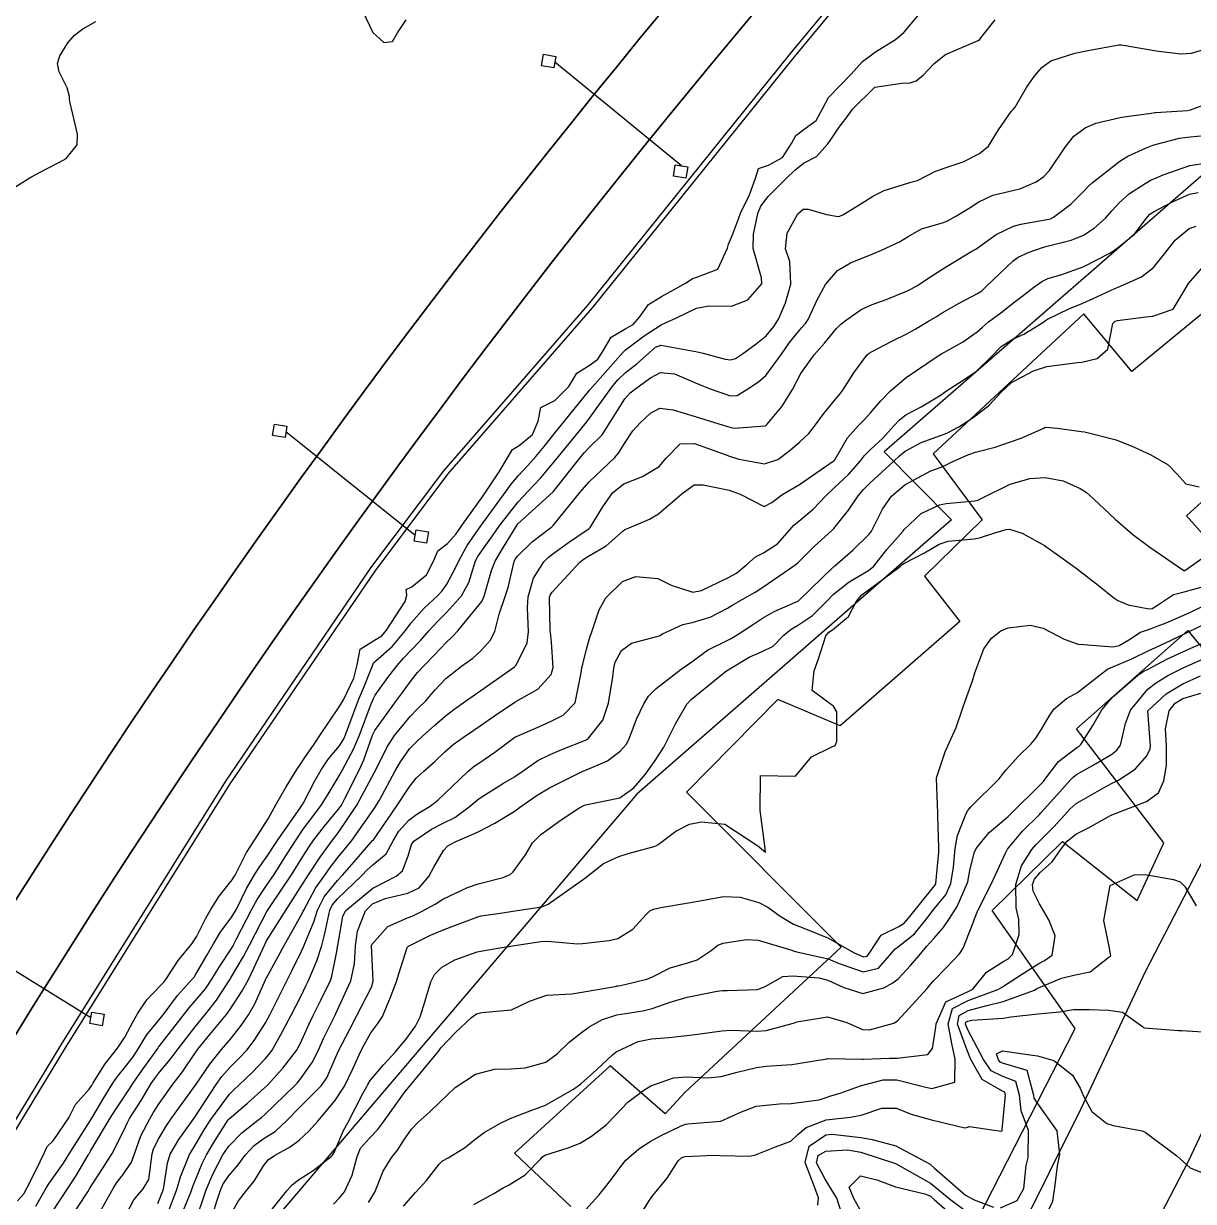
# Model space of a CAD drawing. Header units: metres. Extents: x 318500 to 325275, y 7408834 to 7428799.
# Drawn here: x 323630.1 to 323696.7, y 7419899.6 to 7419966.7 of the extents above; entities that cross this region are included whole.
import ezdxf

# ---------------------------------------------------------------- set-up
doc = ezdxf.new("R2010")
doc.units = ezdxf.units.M
doc.header["$MEASUREMENT"] = 0
for name, color, linetype in [('Canaleta de Drenagem', 151, 'Continuous'), ('Curvas de Nivel 1m', 11, 'Continuous'), ('Curvas de Nivel 5m', 15, 'Continuous'), ('Divisas', 45, 'Continuous'), ('Edificações', 30, 'Continuous'), ('Linha Férrea', 20, 'Continuous'), ('Pórticos', 45, 'Continuous'), ('Vias Primárias', 230, 'Continuous')]:
    doc.layers.add(name, color=color, linetype=linetype)

msp = doc.modelspace()

# ---------------------------------------------------------------- linework, layer by layer
at = {"layer": 'Canaleta de Drenagem'}
for points in [[(323754.168, 7420043.775), (323722.202, 7420014.23), (323701.903, 7419994.95), (323682.74, 7419975.842), (323673.726, 7419964.952), (323662.221, 7419950.662), (323653.979, 7419941.19), (323649.823, 7419935.667), (323641.557, 7419923.536), (323632.173, 7419908.51), (323625.256, 7419897.131), (323613.688, 7419875.18), (323604.4, 7419854.569), (323600.484, 7419846.309), (323595.116, 7419832.952), (323589.662, 7419818.973)], [(323754.371, 7420043.555), (323722.407, 7420014.011), (323702.113, 7419994.735), (323682.962, 7419975.64), (323673.958, 7419964.762), (323662.451, 7419950.47), (323654.213, 7419941.002), (323650.067, 7419935.492), (323641.808, 7419923.372), (323632.428, 7419908.352), (323625.517, 7419896.984), (323613.958, 7419875.048), (323604.672, 7419854.443), (323600.759, 7419846.189), (323595.395, 7419832.842), (323589.942, 7419818.866)]]:
    msp.add_lwpolyline(points, dxfattribs=at)
at = {"layer": 'Curvas de Nivel 1m', "flags": 128}
for points, elevation in [([(323649.37, 7419967.397), (323649.954, 7419966.15), (323650.582, 7419965.581), (323651.066, 7419965.65), (323651.366, 7419966.128), (323651.846, 7419966.877)], 729), ([(323629.549, 7419957.34), (323630.475, 7419957.926), (323631.357, 7419958.397), (323632.093, 7419958.779), (323632.489, 7419958.982), (323633.106, 7419959.766), (323633.129, 7419960.371), (323632.694, 7419962.222), (323632.679, 7419962.378), (323632.679, 7419962.515), (323632.546, 7419962.998), (323632.086, 7419963.918), (323631.988, 7419964.389), (323632.118, 7419964.835), (323632.578, 7419965.565), (323632.959, 7419966), (323633.438, 7419966.367), (323634.164, 7419966.789)], 729), ([(323630.748, 7419899.336), (323631.362, 7419900.383), (323631.49, 7419900.606), (323631.718, 7419900.93), (323632.323, 7419901.779), (323632.699, 7419902.366), (323633.757, 7419904.04), (323633.946, 7419904.347), (323634.625, 7419905.49), (323635.141, 7419906.33), (323635.408, 7419906.713), (323635.803, 7419907.197), (323636.299, 7419907.828), (323636.602, 7419908.312), (323637.065, 7419909.071), (323637.837, 7419910.013), (323638.066, 7419910.297), (323638.818, 7419911.323), (323639.681, 7419912.273), (323639.77, 7419912.373), (323639.874, 7419912.534), (323640.518, 7419913.636), (323640.873, 7419914.26), (323641.262, 7419914.901), (323641.915, 7419915.794), (323642.178, 7419916.246), (323642.754, 7419917.422), (323643.225, 7419918.231), (323643.512, 7419918.671), (323643.966, 7419919.315), (323644.33, 7419919.859), (323644.562, 7419920.211), (323645.838, 7419922.032), (323645.94, 7419922.191), (323645.962, 7419922.229), (323646.002, 7419922.299), (323646.652, 7419923.552), (323647.003, 7419924.18), (323647.417, 7419924.799), (323648.051, 7419925.548), (323648.295, 7419925.928), (323648.397, 7419926.165), (323648.581, 7419926.678), (323649.133, 7419928.154), (323649.419, 7419928.821), (323649.944, 7419930.142), (323649.994, 7419930.259), (323650.113, 7419930.373), (323651.055, 7419931.197), (323651.82, 7419932.115), (323652.144, 7419932.545), (323652.883, 7419933.373), (323653.65, 7419934.095), (323653.899, 7419934.357), (323654.17, 7419934.752), (323654.638, 7419935.628), (323654.843, 7419936.08), (323655.327, 7419936.95), (323656.107, 7419938.062), (323656.222, 7419938.213), (323657.538, 7419940.041), (323657.837, 7419940.445), (323658.254, 7419940.938), (323658.779, 7419941.508), (323659.239, 7419942.02), (323659.72, 7419942.574), (323660.289, 7419943.298), (323660.603, 7419943.698), (323660.852, 7419944.002), (323662.318, 7419945.802), (323662.466, 7419945.978), (323663.339, 7419946.961), (323664.218, 7419947.952), (323664.282, 7419948.02), (323664.352, 7419948.081), (323665.417, 7419948.887), (323666.374, 7419949.507), (323666.667, 7419949.635), (323667.255, 7419949.917), (323668.386, 7419950.466), (323669.084, 7419950.586), (323670.387, 7419950.58), (323671.311, 7419950.941), (323672.112, 7419951.853), (323672.09, 7419952.177), (323671.615, 7419953.858), (323671.633, 7419954.668), (323671.892, 7419955.856), (323672.054, 7419956.264), (323672.47, 7419956.82), (323673.494, 7419957.835), (323673.99, 7419958.324), (323674.494, 7419958.722), (323675.22, 7419959.095), (323675.88, 7419959.806), (323676.131, 7419960.189), (323676.525, 7419960.767), (323676.973, 7419961.353), (323677.287, 7419961.789), (323678.553, 7419963.047), (323680.089, 7419963.273), (323680.563, 7419963.289), (323680.901, 7419963.401), (323681.31, 7419963.733), (323681.923, 7419964.38), (323682.582, 7419964.893), (323684.432, 7419965.692), (323684.534, 7419965.748), (323684.592, 7419965.855), (323685.415, 7419966.871)], 731), ([(323631.689, 7419898.989), (323632.597, 7419900.367), (323633.035, 7419901.046), (323633.738, 7419902.241), (323633.78, 7419902.309), (323633.804, 7419902.349), (323633.89, 7419902.496), (323634.994, 7419904.331), (323635.288, 7419904.807), (323635.778, 7419905.547), (323636.086, 7419906.018), (323636.283, 7419906.315), (323636.905, 7419907.207), (323637.694, 7419908.301), (323637.744, 7419908.378), (323637.822, 7419908.475), (323639.214, 7419910.279), (323639.492, 7419910.629), (323639.851, 7419911.031), (323640.416, 7419911.707), (323640.781, 7419912.261), (323641.192, 7419912.945), (323641.896, 7419914.007), (323641.989, 7419914.159), (323642.036, 7419914.248), (323642.175, 7419914.518), (323643.061, 7419916.233), (323643.368, 7419916.789), (323643.941, 7419917.644), (323644.327, 7419918.214), (323644.95, 7419919.221), (323645.577, 7419920.196), (323645.986, 7419920.787), (323646.594, 7419921.584), (323647.028, 7419922.18), (323647.405, 7419922.78), (323648.025, 7419923.826), (323648.223, 7419924.167), (323648.849, 7419925.357), (323649.184, 7419926.153), (323649.859, 7419927.925), (323649.944, 7419928.142), (323649.986, 7419928.237), (323650.084, 7419928.424), (323650.802, 7419929.427), (323651.345, 7419930.121), (323651.708, 7419930.524), (323652.123, 7419930.964), (323652.685, 7419931.551), (323653.167, 7419932.1), (323653.629, 7419932.611), (323654.15, 7419933.127), (323654.997, 7419934.077), (323655.412, 7419934.83), (323655.805, 7419936.066), (323655.93, 7419936.328), (323656.2, 7419936.705), (323656.771, 7419937.493), (323657.151, 7419938.046), (323658.234, 7419939.429), (323658.782, 7419940.025), (323659.497, 7419940.772), (323660.265, 7419941.687), (323660.529, 7419942.006), (323661.309, 7419942.97), (323662.145, 7419943.982), (323662.302, 7419944.186), (323663.564, 7419945.961), (323663.906, 7419946.377), (323664.332, 7419946.769), (323664.995, 7419947.288), (323665.704, 7419947.936), (323666.047, 7419948.241), (323666.356, 7419948.345), (323668.244, 7419948.01), (323668.351, 7419947.985), (323668.763, 7419947.894), (323670.03, 7419947.557), (323670.346, 7419947.515), (323670.615, 7419947.6), (323671.003, 7419947.863), (323671.781, 7419948.433), (323672.366, 7419948.892), (323672.802, 7419949.415), (323673.056, 7419949.84), (323673.466, 7419950.762), (323673.763, 7419951.83), (323673.706, 7419953.114), (323673.457, 7419953.835), (323673.551, 7419954.726), (323674.164, 7419955.824), (323674.463, 7419956.088), (323674.751, 7419956.104), (323675.802, 7419955.8), (323676.458, 7419955.674), (323676.559, 7419955.689), (323676.76, 7419955.787), (323677.817, 7419956.433), (323678.476, 7419956.852), (323679.082, 7419957.16), (323680.488, 7419957.602), (323680.603, 7419957.624), (323680.988, 7419957.735), (323681.974, 7419958.246), (323682.497, 7419958.437), (323683.592, 7419958.795), (323684.506, 7419959.27), (323685.026, 7419959.682), (323685.588, 7419960.61), (323686.315, 7419961.663), (323686.432, 7419961.771), (323686.544, 7419961.911), (323687.196, 7419963.018), (323687.627, 7419963.649), (323688.056, 7419964.164), (323688.579, 7419964.54), (323689.935, 7419964.971), (323690.585, 7419965.116), (323692.452, 7419965.445), (323692.589, 7419965.455), (323692.725, 7419965.442), (323694.586, 7419965.118), (323695.98, 7419964.935), (323696.584, 7419964.977), (323698.352, 7419965.504)], 732), ([(323632.532, 7419898.367), (323633.708, 7419900.141), (323633.835, 7419900.348), (323634.577, 7419901.487), (323635.096, 7419902.33), (323635.753, 7419903.599), (323635.974, 7419904.101), (323636.094, 7419904.317), (323636.751, 7419905.34), (323637.326, 7419906.305), (323637.513, 7419906.584), (323637.8, 7419906.952), (323638.414, 7419907.688), (323638.864, 7419908.284), (323639.833, 7419909.548), (323640.423, 7419910.261), (323641.043, 7419911.061), (323641.825, 7419912.25), (323641.844, 7419912.277), (323641.871, 7419912.324), (323642.58, 7419913.549), (323642.937, 7419914.234), (323643.919, 7419916.114), (323643.984, 7419916.219), (323644.097, 7419916.392), (323645.315, 7419918.2), (323645.565, 7419918.586), (323645.966, 7419919.233), (323646.342, 7419919.818), (323646.599, 7419920.184), (323647.205, 7419920.961), (323647.998, 7419921.933), (323648.167, 7419922.168), (323648.342, 7419922.502), (323649.17, 7419924.153), (323649.439, 7419924.749), (323649.933, 7419926.142), (323650.063, 7419926.42), (323651.302, 7419928.122), (323651.633, 7419928.571), (323652.096, 7419929.203), (323652.501, 7419929.711), (323652.859, 7419930.103), (323653.476, 7419930.74), (323654.13, 7419931.428), (323654.47, 7419931.75), (323654.798, 7419932.08), (323656.157, 7419933.765), (323656.3, 7419934.058), (323656.715, 7419935.519), (323656.926, 7419936.049), (323657.398, 7419936.846), (323658.108, 7419938.032), (323658.221, 7419938.176), (323660.223, 7419940.01), (323661.8, 7419941.987), (323662.011, 7419942.247), (323662.278, 7419942.519), (323663.01, 7419943.248), (323663.469, 7419943.962), (323664.314, 7419945.301), (323664.618, 7419945.646), (323665.001, 7419945.943), (323665.765, 7419946.499), (323666.333, 7419946.797), (323667.13, 7419946.716), (323668.333, 7419946.208), (323668.554, 7419946.118), (323669.113, 7419945.888), (323670.324, 7419945.474), (323670.7, 7419945.491), (323671.311, 7419945.86), (323671.927, 7419946.261), (323672.338, 7419946.628), (323673.239, 7419947.837), (323673.692, 7419948.498), (323674.373, 7419949.347), (323674.6, 7419949.594), (323674.752, 7419949.814), (323675.272, 7419950.931), (323675.737, 7419951.8), (323676.418, 7419952.599), (323677.167, 7419953.038), (323678.428, 7419953.547), (323678.926, 7419953.763), (323679.951, 7419954.234), (323680.442, 7419954.544), (323681.212, 7419954.969), (323682.454, 7419955.344), (323682.725, 7419955.447), (323683.205, 7419955.709), (323683.979, 7419956.185), (323684.472, 7419956.509), (323685.267, 7419956.889), (323686.483, 7419957.181), (323686.862, 7419957.278), (323687.745, 7419957.647), (323688.187, 7419957.949), (323688.497, 7419958.306), (323689.394, 7419959.627), (323689.893, 7419960.246), (323690.527, 7419960.729), (323691.14, 7419960.992), (323692.536, 7419961.314), (323692.764, 7419961.351), (323694.296, 7419961.562), (323694.506, 7419961.595), (323694.541, 7419961.599), (323696.362, 7419961.714), (323696.543, 7419961.759), (323697.828, 7419962.233)], 733), ([(323634.473, 7419899.113), (323635.157, 7419900.328), (323635.368, 7419900.672), (323635.722, 7419901.136), (323636.205, 7419901.843), (323636.371, 7419902.314), (323636.731, 7419903.329), (323637.244, 7419904.305), (323637.441, 7419904.636), (323637.779, 7419905.183), (323638.581, 7419906.288), (323639.107, 7419906.974), (323639.816, 7419908.024), (323639.917, 7419908.17), (323639.989, 7419908.267), (323640.674, 7419909.103), (323641.614, 7419910.243), (323641.712, 7419910.372), (323641.845, 7419910.558), (323642.512, 7419911.588), (323642.869, 7419912.235), (323643.198, 7419912.913), (323643.79, 7419914.222), (323643.902, 7419914.435), (323645.019, 7419916.204), (323645.945, 7419917.655), (323646.148, 7419917.987), (323646.277, 7419918.187), (323646.949, 7419919.197), (323647.659, 7419920.173), (323647.801, 7419920.353), (323647.984, 7419920.588), (323649.04, 7419922.154), (323650.029, 7419924), (323650.095, 7419924.139), (323650.743, 7419925.436), (323651.184, 7419926.123), (323652.071, 7419927.209), (323652.516, 7419927.665), (323652.967, 7419928.101), (323653.493, 7419928.699), (323654.103, 7419929.369), (323655.002, 7419930.077), (323655.65, 7419930.534), (323656.124, 7419930.967), (323656.641, 7419931.543), (323656.908, 7419932.048), (323657.15, 7419933.045), (323657.49, 7419934.04), (323657.654, 7419934.551), (323658.007, 7419936.033), (323658.063, 7419936.161), (323658.195, 7419936.34), (323659.054, 7419937.175), (323660.145, 7419938.011), (323660.221, 7419938.082), (323661.765, 7419939.987), (323662.256, 7419940.551), (323663.738, 7419941.958), (323663.978, 7419942.251), (323664.282, 7419942.748), (323664.768, 7419943.47), (323665.196, 7419943.941), (323665.769, 7419944.472), (323666.308, 7419944.759), (323667.056, 7419944.663), (323668.306, 7419944.29), (323669.656, 7419943.88), (323670.297, 7419943.674), (323670.53, 7419943.634), (323672.299, 7419943.766), (323672.355, 7419943.794), (323672.416, 7419943.848), (323673.279, 7419944.872), (323673.862, 7419945.827), (323674.339, 7419946.733), (323675.093, 7419947.809), (323675.685, 7419948.475), (323676.373, 7419949.307), (323676.615, 7419949.549), (323676.928, 7419949.785), (323677.776, 7419950.39), (323678.393, 7419950.665), (323679.199, 7419950.957), (323680.405, 7419951.438), (323680.608, 7419951.536), (323680.94, 7419951.735), (323681.827, 7419952.315), (323682.42, 7419952.698), (323684.069, 7419953.695), (323684.302, 7419953.822), (323684.433, 7419953.911), (323685.465, 7419954.654), (323686.452, 7419955.129), (323686.864, 7419955.245), (323688.458, 7419955.521), (323688.551, 7419955.546), (323688.73, 7419955.636), (323689.72, 7419956.373), (323690.483, 7419957.142), (323690.702, 7419957.392), (323690.924, 7419957.603), (323692.503, 7419958.834), (323692.965, 7419959.116), (323693.962, 7419959.565), (323694.35, 7419959.724), (323694.513, 7419959.778), (323695.911, 7419960.147), (323696.52, 7419960.222), (323697.706, 7419960.328)], 734), ([(323637.702, 7419899.486), (323638.025, 7419900.295), (323638.252, 7419901.772), (323638.399, 7419902.29), (323638.904, 7419903.132), (323639.718, 7419904.271), (323639.771, 7419904.344), (323641.017, 7419906.252), (323641.34, 7419906.704), (323641.805, 7419907.226), (323642.317, 7419907.731), (323642.787, 7419908.23), (323643.237, 7419908.814), (323643.836, 7419909.774), (323644.077, 7419910.216), (323644.314, 7419910.68), (323645.07, 7419912.202), (323645.344, 7419912.732), (323645.895, 7419913.852), (323646, 7419914.088), (323646.042, 7419914.189), (323646.581, 7419915.523), (323646.799, 7419916.181), (323647.176, 7419916.939), (323647.947, 7419917.872), (323648.22, 7419918.166), (323649.025, 7419919.093), (323649.941, 7419920.141), (323649.981, 7419920.19), (323650.78, 7419921.346), (323651.324, 7419922.12), (323652.021, 7419923.19), (323652.425, 7419923.707), (323652.853, 7419924.102), (323653.479, 7419924.655), (323654.046, 7419925.188), (323654.528, 7419925.607), (323655.178, 7419926.073), (323655.703, 7419926.428), (323656.069, 7419926.675), (323656.887, 7419927.239), (323658.034, 7419928.031), (323658.09, 7419928.063), (323659.343, 7419928.772), (323660.106, 7419929.598), (323660.223, 7419930.008), (323660.132, 7419931.443), (323660.066, 7419932.011), (323660.06, 7419932.091), (323660.025, 7419934.011), (323660.05, 7419934.123), (323660.164, 7419934.289), (323661.742, 7419935.987), (323661.985, 7419936.191), (323662.195, 7419936.313), (323663.244, 7419936.925), (323664.217, 7419937.781), (323664.315, 7419937.852), (323664.558, 7419937.947), (323665.712, 7419938.451), (323666.232, 7419938.747), (323667.573, 7419939.91), (323668.255, 7419940.406), (323668.763, 7419940.4), (323670.252, 7419940.1), (323670.886, 7419939.864), (323672.24, 7419939.163), (323672.685, 7419939.401), (323673.258, 7419939.835), (323674.256, 7419940.425), (323676.242, 7419941.79), (323676.271, 7419941.824), (323676.998, 7419943.074), (323677.623, 7419943.777), (323677.966, 7419944.112), (323678.311, 7419944.5), (323678.896, 7419945.187), (323679.437, 7419945.753), (323680.338, 7419946.516), (323682.097, 7419947.714), (323682.253, 7419947.81), (323682.352, 7419947.867), (323683.539, 7419948.522), (323684.371, 7419949.119), (323684.675, 7419949.386), (323685.032, 7419949.68), (323685.799, 7419950.258), (323686.396, 7419950.728), (323686.929, 7419951.128), (323687.601, 7419951.648), (323688.07, 7419951.986), (323688.415, 7419952.143), (323689.138, 7419952.35), (323690.422, 7419952.804), (323691.931, 7419953.587), (323692.231, 7419953.785), (323692.435, 7419953.929), (323693.336, 7419954.681), (323694.007, 7419955.565), (323694.221, 7419955.805), (323694.466, 7419955.967), (323695.514, 7419956.505), (323696.481, 7419956.954), (323696.964, 7419957.042)], 736), ([(323638.24, 7419898.836), (323638.782, 7419900.284), (323639.003, 7419900.998), (323639.508, 7419902.273), (323639.596, 7419902.418), (323639.746, 7419902.66), (323640.352, 7419903.67), (323640.73, 7419904.256), (323641.785, 7419905.701), (323642.045, 7419905.98), (323642.331, 7419906.235), (323643.082, 7419906.946), (323643.812, 7419907.709), (323644.052, 7419907.981), (323644.216, 7419908.214), (323644.687, 7419909.061), (323645.295, 7419910.198), (323645.861, 7419911.308), (323646.151, 7419911.903), (323646.294, 7419912.186), (323646.766, 7419913.302), (323647.047, 7419914.179), (323647.226, 7419914.861), (323647.506, 7419916.174), (323647.636, 7419916.47), (323647.937, 7419916.821), (323649.318, 7419918.149), (323649.624, 7419918.475), (323649.959, 7419918.771), (323650.703, 7419919.395), (323651.113, 7419920.123), (323651.428, 7419920.679), (323651.998, 7419921.307), (323652.457, 7419921.651), (323653.215, 7419922.098), (323653.662, 7419922.445), (323654.017, 7419922.792), (323655.37, 7419924.07), (323655.724, 7419924.375), (323656.038, 7419924.596), (323656.907, 7419925.187), (323658.035, 7419926.03), (323659.442, 7419926.644), (323660.074, 7419926.92), (323660.79, 7419927.289), (323661.483, 7419927.989), (323661.814, 7419929.692), (323661.858, 7419929.984), (323661.909, 7419930.187), (323662.126, 7419931.051), (323662.34, 7419931.774), (323662.4, 7419931.976), (323662.854, 7419933.275), (323663.224, 7419933.964), (323664.18, 7419934.903), (323664.938, 7419935.187), (323666.181, 7419935.071), (323666.95, 7419934.69), (323668.174, 7419934.285), (323668.67, 7419934.388), (323670.182, 7419935.099), (323670.674, 7419935.376), (323671.26, 7419935.859), (323671.746, 7419936.305), (323672.2, 7419936.536), (323673.001, 7419937.045), (323673.712, 7419937.828), (323673.945, 7419938.103), (323674.228, 7419938.335), (323675.03, 7419939.016), (323675.779, 7419939.797), (323676.255, 7419940.244), (323677.058, 7419940.986), (323677.737, 7419941.775), (323677.971, 7419942.076), (323678.279, 7419942.384), (323678.998, 7419943.05), (323679.642, 7419943.75), (323679.946, 7419944.105), (323680.31, 7419944.391), (323681.194, 7419944.85), (323682.327, 7419945.529), (323682.432, 7419945.605), (323682.574, 7419945.708), (323683.642, 7419946.392), (323684.342, 7419946.872), (323685.18, 7419947.678), (323685.754, 7419948.274), (323686.365, 7419948.676), (323687.038, 7419948.985), (323688.115, 7419949.643), (323688.27, 7419949.753), (323688.383, 7419949.824), (323689.601, 7419950.413), (323690.397, 7419950.744), (323690.992, 7419951.01), (323692.229, 7419951.583), (323692.411, 7419951.659), (323693.736, 7419952.248), (323694.422, 7419952.765), (323695.043, 7419953.551), (323695.655, 7419954.329), (323696.452, 7419954.985), (323696.848, 7419955.13)], 737), ([(323638.832, 7419898.283), (323639.593, 7419900.156), (323639.633, 7419900.271), (323639.651, 7419900.331), (323639.713, 7419900.501), (323640.232, 7419901.763), (323640.478, 7419902.259), (323640.95, 7419903.054), (323641.711, 7419904.241), (323641.771, 7419904.309), (323642.816, 7419905.193), (323643.788, 7419906.057), (323643.955, 7419906.218), (323644.826, 7419907.183), (323645.595, 7419908.193), (323645.826, 7419908.608), (323646.322, 7419909.706), (323646.548, 7419910.183), (323646.981, 7419911.057), (323647.536, 7419912.173), (323647.62, 7419912.426), (323647.895, 7419913.83), (323647.947, 7419914.121), (323647.953, 7419914.169), (323648.243, 7419915.848), (323648.418, 7419916.163), (323649.943, 7419917.444), (323651.274, 7419918.12), (323651.649, 7419918.42), (323651.967, 7419919.27), (323652.156, 7419919.929), (323652.293, 7419920.107), (323653.287, 7419920.801), (323653.996, 7419921.154), (323654.622, 7419921.459), (323655.44, 7419922.069), (323656.015, 7419922.534), (323657.392, 7419923.408), (323658.028, 7419923.783), (323658.177, 7419923.88), (323658.381, 7419924.026), (323659.355, 7419924.702), (323660.046, 7419925.048), (323660.726, 7419925.324), (323662.058, 7419925.857), (323662.139, 7419925.899), (323662.239, 7419925.977), (323663.046, 7419926.995), (323663.386, 7419927.961), (323663.624, 7419929.476), (323663.679, 7419929.956), (323663.765, 7419930.306), (323664.125, 7419930.967), (323664.684, 7419931.392), (323666.138, 7419931.766), (323666.256, 7419931.811), (323666.458, 7419931.925), (323667.611, 7419932.445), (323668.15, 7419932.566), (323669.17, 7419932.87), (323670.163, 7419933.384), (323670.465, 7419933.567), (323670.984, 7419933.862), (323671.74, 7419934.288), (323672.177, 7419934.57), (323673.984, 7419935.823), (323674.099, 7419935.914), (323674.193, 7419936.003), (323675.109, 7419936.904), (323676.099, 7419937.792), (323676.162, 7419937.85), (323676.222, 7419937.914), (323677.057, 7419938.962), (323677.606, 7419939.776), (323677.898, 7419940.129), (323678.257, 7419940.485), (323679.639, 7419941.749), (323679.964, 7419942.055), (323680.279, 7419942.325), (323681.194, 7419942.819), (323682.292, 7419943.209), (323682.653, 7419943.348), (323683.339, 7419943.7), (323683.92, 7419944.08), (323684.31, 7419944.349), (323685.067, 7419944.931), (323685.751, 7419945.669), (323686.336, 7419946.217), (323687.589, 7419946.894), (323688.345, 7419947.13), (323690.092, 7419947.357), (323690.348, 7419947.386), (323691.218, 7419947.597), (323691.818, 7419948.128), (323692.117, 7419949.584), (323692.243, 7419949.721), (323692.383, 7419949.761), (323693.985, 7419949.965), (323694.387, 7419950.005), (323695.543, 7419950.393), (323696.23, 7419951.533), (323696.413, 7419951.87), (323697.868, 7419953.508)], 738), ([(323639.831, 7419898.408), (323640.464, 7419900.259), (323640.831, 7419901.146), (323641.413, 7419902.245), (323641.536, 7419902.45), (323641.748, 7419902.748), (323642.486, 7419903.505), (323643.404, 7419904.224), (323643.61, 7419904.383), (323643.773, 7419904.53), (323645.505, 7419906.194), (323645.643, 7419906.341), (323645.795, 7419906.528), (323646.486, 7419907.507), (323646.828, 7419908.18), (323647.136, 7419908.871), (323647.789, 7419910.171), (323647.809, 7419910.212), (323647.851, 7419910.296), (323648.697, 7419912.158), (323648.912, 7419913.127), (323648.964, 7419914.154), (323649.079, 7419914.986), (323649.535, 7419916.146), (323649.934, 7419916.548), (323650.646, 7419916.838), (323651.94, 7419917.142), (323652.587, 7419917.46), (323653.145, 7419918.098), (323653.423, 7419918.631), (323653.972, 7419919.57), (323654.217, 7419919.846), (323654.643, 7419920.08), (323655.575, 7419920.477), (323655.989, 7419920.67), (323656.899, 7419921.144), (323658.007, 7419921.8), (323658.141, 7419921.896), (323658.313, 7419922.027), (323659.311, 7419922.724), (323660.021, 7419923.155), (323661.686, 7419923.985), (323661.921, 7419924.092), (323662.032, 7419924.131), (323663.311, 7419924.691), (323664.049, 7419925.243), (323664.384, 7419925.618), (323664.558, 7419925.945), (323664.964, 7419927.054), (323665.387, 7419927.937), (323665.662, 7419928.366), (323666.099, 7419928.799), (323667.514, 7419929.909), (323667.872, 7419930.145), (323668.116, 7419930.322), (323669.021, 7419930.992), (323670.135, 7419931.535), (323670.357, 7419931.647), (323670.706, 7419931.864), (323671.577, 7419932.427), (323672.154, 7419932.799), (323672.822, 7419933.179), (323674.169, 7419933.778), (323674.194, 7419933.795), (323674.224, 7419933.819), (323676.189, 7419935.729), (323676.224, 7419935.755), (323676.274, 7419935.789), (323677.302, 7419936.681), (323678.217, 7419937.58), (323678.305, 7419937.682), (323678.359, 7419937.768), (323678.988, 7419939.01), (323679.497, 7419939.751), (323680.257, 7419940.394), (323681.738, 7419941.191), (323682.267, 7419941.387), (323682.503, 7419941.472), (323682.955, 7419941.703), (323683.854, 7419942.117), (323684.279, 7419942.262), (323685.405, 7419942.552), (323686.288, 7419942.841), (323686.879, 7419943.063), (323688.169, 7419943.632), (323688.253, 7419943.679), (323688.301, 7419943.692), (323688.949, 7419943.624), (323690.297, 7419943.441), (323690.496, 7419943.408), (323692.291, 7419942.954), (323693.286, 7419942.569), (323694.278, 7419942.101), (323695.252, 7419941.545), (323695.749, 7419941.019), (323696.259, 7419940.454), (323697.018, 7419940.279)], 739), ([(323641.693, 7419898.578), (323642.299, 7419899.639), (323642.761, 7419900.229), (323643.185, 7419900.758), (323643.731, 7419901.623), (323643.984, 7419901.969), (323644.345, 7419902.211), (323645.233, 7419902.713), (323645.753, 7419903.086), (323646.332, 7419903.611), (323646.827, 7419904.174), (323647.782, 7419905.327), (323648.34, 7419906.162), (323648.814, 7419907.146), (323649.274, 7419908.148), (323649.453, 7419908.518), (323649.836, 7419909.19), (323650.242, 7419909.736), (323650.493, 7419910.13), (323650.965, 7419911.227), (323651.305, 7419912.118), (323651.44, 7419912.553), (323651.899, 7419914.056), (323651.917, 7419914.092), (323651.941, 7419914.11), (323653.246, 7419914.76), (323653.914, 7419915.052), (323654.669, 7419915.328), (323655.926, 7419915.798), (323656.128, 7419915.856), (323657.343, 7419916.039), (323657.931, 7419916.127), (323659.571, 7419916.376), (323659.935, 7419916.524), (323661.818, 7419917.851), (323661.95, 7419917.942), (323662.007, 7419917.979), (323663.09, 7419918.837), (323663.969, 7419919.246), (323664.507, 7419919.41), (323665.978, 7419919.81), (323666.065, 7419919.842), (323666.213, 7419919.927), (323667.222, 7419920.681), (323667.998, 7419921.072), (323668.67, 7419921.22), (323669.998, 7419921.086), (323671.882, 7419919.851), (323671.979, 7419919.765), (323672.331, 7419919.489), (323672.293, 7419919.845), (323672.01, 7419921.85), (323672.03, 7419923.85), (323674.03, 7419923.82), (323674.944, 7419924.909), (323676.055, 7419925.456), (323676.29, 7419925.554), (323676.385, 7419925.787), (323676.391, 7419927.482), (323676.191, 7419927.789), (323676.091, 7419927.867), (323674.982, 7419928.689), (323675.1, 7419929.805), (323675.368, 7419930.555), (323675.767, 7419931.796), (323675.933, 7419932.003), (323676.145, 7419932.15), (323677.041, 7419932.897), (323677.509, 7419933.777), (323677.811, 7419934.136), (323678.176, 7419934.394), (323679.998, 7419935.743), (323680.096, 7419935.837), (323680.193, 7419935.915), (323681.389, 7419936.535), (323682.21, 7419937.015), (323682.73, 7419937.187), (323684.215, 7419937.327), (323684.514, 7419937.387), (323685.395, 7419937.672), (323686.03, 7419937.856), (323686.223, 7419937.869), (323686.95, 7419937.649), (323688.21, 7419936.944), (323690.071, 7419935.611), (323690.189, 7419935.52), (323691.266, 7419934.679), (323692.174, 7419933.974), (323692.402, 7419933.806), (323692.976, 7419933.568), (323694.167, 7419933.338), (323694.349, 7419933.366), (323694.663, 7419933.545), (323695.558, 7419934.155), (323696.178, 7419934.301), (323697.283, 7419934.616)], 741), ([(323643.693, 7419898.502), (323645.046, 7419900.2), (323645.363, 7419900.547), (323645.72, 7419900.826), (323646.549, 7419901.356), (323647.58, 7419902.162), (323647.662, 7419902.241), (323647.743, 7419902.386), (323648.282, 7419903.635), (323648.558, 7419904.152), (323649.385, 7419905.743), (323649.609, 7419906.143), (323649.671, 7419906.262), (323649.795, 7419906.477), (323650.563, 7419907.374), (323651.234, 7419908.119), (323651.506, 7419908.434), (323651.831, 7419908.824), (323652.375, 7419909.572), (323652.641, 7419910.102), (323652.93, 7419911.028), (323653.249, 7419912.096), (323653.456, 7419912.514), (323653.883, 7419912.935), (323654.618, 7419913.35), (323655.896, 7419913.809), (323656.1, 7419913.854), (323657.188, 7419914.041), (323657.799, 7419914.135), (323657.902, 7419914.147), (323659.518, 7419914.402), (323659.906, 7419914.411), (323661.617, 7419914.271), (323661.904, 7419914.275), (323663.419, 7419914.446), (323663.909, 7419914.566), (323664.765, 7419915.094), (323665.514, 7419915.934), (323665.725, 7419916.139), (323665.933, 7419916.238), (323666.352, 7419916.341), (323667.937, 7419916.592), (323668.794, 7419916.742), (323669.941, 7419916.964), (323670.883, 7419916.918), (323671.938, 7419916.618), (323672.455, 7419916.362), (323673.153, 7419915.832), (323673.923, 7419915.376), (323674.601, 7419915.128), (323675.912, 7419914.597), (323677.333, 7419913.776), (323677.896, 7419913.519), (323678.11, 7419913.554), (323678.265, 7419913.765), (323678.915, 7419914.755), (323679.923, 7419915.25), (323680.224, 7419915.437), (323680.475, 7419915.732), (323681.949, 7419917.568), (323682.009, 7419917.65), (323682.033, 7419917.709), (323682.193, 7419919.491), (323682.202, 7419919.708), (323682.143, 7419921.573), (323682.14, 7419921.709), (323682.065, 7419923.674), (323682.067, 7419923.71), (323682.562, 7419925.196), (323682.792, 7419925.703), (323683.183, 7419926.589), (323683.572, 7419927.695), (323683.704, 7419928.083), (323684.106, 7419929.242), (323684.253, 7419929.688), (323684.754, 7419931.058), (323685.188, 7419931.674), (323685.726, 7419932.087), (323686.149, 7419932.257), (323687.393, 7419932.4), (323688.149, 7419932.238), (323689.336, 7419931.618), (323690.136, 7419931.329), (323690.43, 7419931.311), (323692.134, 7419931.184), (323692.461, 7419931.249), (323693.019, 7419931.567), (323693.694, 7419932.009), (323694.149, 7419932.17), (323695.149, 7419932.546), (323696.162, 7419932.98), (323696.541, 7419933.148), (323697.273, 7419933.513)], 742), ([(323647.703, 7419899.447), (323648.055, 7419899.808), (323648.333, 7419900.154), (323648.773, 7419901.101), (323649.051, 7419902.147), (323649.258, 7419902.634), (323649.756, 7419903.2), (323650.225, 7419903.672), (323650.559, 7419904.128), (323651.788, 7419905.866), (323651.903, 7419905.995), (323652.007, 7419906.108), (323652.818, 7419907.086), (323653.654, 7419908.092), (323653.721, 7419908.192), (323653.824, 7419908.337), (323654.675, 7419909.24), (323655.57, 7419910.064), (323655.852, 7419910.285), (323656.156, 7419910.358), (323657.855, 7419910.508), (323658.872, 7419911.008), (323659.863, 7419911.341), (323661.293, 7419911.417), (323661.865, 7419911.504), (323663.757, 7419911.84), (323663.869, 7419911.865), (323663.939, 7419911.88), (323664.309, 7419911.946), (323665.564, 7419912.244), (323665.877, 7419912.379), (323666.893, 7419912.907), (323667.889, 7419913.192), (323668.423, 7419913.361), (323669.226, 7419913.88), (323669.599, 7419914.18), (323669.907, 7419914.31), (323671.245, 7419914.521), (323671.909, 7419914.467), (323673.822, 7419913.9), (323673.901, 7419913.875), (323674.108, 7419913.817), (323675.894, 7419913.404), (323676.522, 7419913.152), (323677.884, 7419912.678), (323678.759, 7419912.884), (323679.51, 7419913.746), (323679.684, 7419913.963), (323679.906, 7419914.115), (323680.812, 7419914.831), (323681.507, 7419915.716), (323681.935, 7419916.255), (323682.6, 7419917.047), (323682.877, 7419917.701), (323683.034, 7419918.629), (323683.135, 7419919.698), (323683.259, 7419920.43), (323683.756, 7419921.693), (323683.843, 7419921.86), (323684.014, 7419922.061), (323685.625, 7419923.666), (323685.811, 7419923.886), (323686.038, 7419924.18), (323686.742, 7419924.958), (323687.442, 7419925.639), (323687.728, 7419925.972), (323688.074, 7419926.547), (323688.481, 7419927.229), (323688.756, 7419927.623), (323689.473, 7419928.24), (323690.1, 7419928.576), (323691.401, 7419929.591), (323691.797, 7419929.903), (323692.117, 7419930.035), (323693.192, 7419930.496), (323694.131, 7419930.942), (323694.548, 7419931.131), (323695.4, 7419931.537), (323695.898, 7419931.778), (323696.146, 7419931.897), (323697.243, 7419932.424)], 743), ([(323649.704, 7419899.538), (323650.061, 7419900.135), (323650.532, 7419901.324), (323651.033, 7419902.121), (323651.35, 7419902.512), (323651.756, 7419903.144), (323652.149, 7419903.721), (323652.533, 7419904.102), (323653.188, 7419904.684), (323653.782, 7419905.267), (323654.636, 7419906.077), (323655.802, 7419906.843), (323656.886, 7419907.124), (323657.807, 7419907.148), (323658.627, 7419907.202), (323659.813, 7419907.535), (323660.448, 7419908.001), (323661.146, 7419908.674), (323661.839, 7419909.223), (323662.279, 7419909.538), (323663.03, 7419909.962), (323663.853, 7419910.221), (323665.333, 7419910.457), (323665.856, 7419910.576), (323666.89, 7419910.944), (323667.863, 7419911.232), (323669.57, 7419911.578), (323669.867, 7419911.605), (323670.129, 7419911.606), (323671.868, 7419911.67), (323672.295, 7419911.844), (323673.31, 7419912.397), (323673.879, 7419912.44), (323675.353, 7419912.323), (323675.876, 7419912.203), (323676.792, 7419911.781), (323677.867, 7419911.435), (323679.06, 7419911.752), (323679.575, 7419912.044), (323679.878, 7419912.276), (323680.589, 7419913.03), (323681.162, 7419913.721), (323681.502, 7419914.12), (323681.913, 7419914.566), (323682.446, 7419915.181), (323682.808, 7419915.701), (323683.234, 7419916.4), (323683.818, 7419917.691), (323683.844, 7419917.798), (323683.961, 7419918.443), (323684.214, 7419919.449), (323684.324, 7419919.685), (323685.064, 7419920.604), (323686.006, 7419921.397), (323686.142, 7419921.524), (323686.272, 7419921.656), (323688.027, 7419923.378), (323688.152, 7419923.505), (323688.243, 7419923.628), (323689.016, 7419924.649), (323690.057, 7419925.439), (323690.165, 7419925.501), (323690.29, 7419925.607), (323690.972, 7419926.701), (323691.476, 7419927.589), (323692.097, 7419928.314), (323693.533, 7419929.559), (323693.884, 7419929.783), (323694.115, 7419929.905), (323695.193, 7419930.47), (323696.131, 7419930.909), (323696.56, 7419931.097), (323697.526, 7419931.509)], 744), ([(323655.704, 7419899.414), (323656.85, 7419900.043), (323657.385, 7419900.365), (323657.718, 7419900.541), (323658.637, 7419901.11), (323659.497, 7419902.012), (323659.61, 7419902.143), (323659.743, 7419902.224), (323661.087, 7419902.652), (323661.754, 7419902.91), (323662.418, 7419903.313), (323663.245, 7419903.958), (323663.776, 7419904.506), (323664.474, 7419905.252), (323665.395, 7419905.934), (323665.637, 7419906.087), (323665.794, 7419906.181), (323667.079, 7419906.633), (323667.802, 7419906.69), (323669.039, 7419906.643), (323669.803, 7419906.713), (323670.702, 7419906.966), (323671.811, 7419907.225), (323672.363, 7419907.291), (323673.814, 7419907.404), (323674.18, 7419907.45), (323675.819, 7419907.725), (323675.878, 7419907.73), (323677.819, 7419907.701), (323677.885, 7419907.703), (323679.403, 7419907.746), (323679.803, 7419907.758), (323679.82, 7419907.761), (323681.565, 7419907.973), (323681.829, 7419908.298), (323682.028, 7419909.527), (323682.047, 7419909.708), (323682.603, 7419910.962), (323683.869, 7419911.559), (323684.139, 7419911.686), (323684.905, 7419912.654), (323685.894, 7419913.275), (323686.145, 7419913.407), (323686.391, 7419913.653), (323686.77, 7419914.794), (323686.746, 7419915.648), (323686.61, 7419916.324), (323686.589, 7419917.65), (323686.91, 7419918.702), (323687.501, 7419919.637), (323687.722, 7419919.896), (323687.988, 7419920.165), (323688.723, 7419920.899), (323689.371, 7419921.616), (323689.673, 7419921.954), (323690.016, 7419922.251), (323691.608, 7419923.169), (323692.028, 7419923.386), (323692.401, 7419923.574), (323693.382, 7419924.218), (323694.051, 7419924.968), (323694.241, 7419925.365), (323694.255, 7419925.548), (323694.1, 7419927.539), (323695.14, 7419928.499), (323696.105, 7419929.072), (323697.112, 7419929.515)], 746), ([(323661.697, 7419898.728), (323662.818, 7419899.963), (323663.218, 7419900.457), (323663.727, 7419901.102), (323664.085, 7419901.596), (323664.366, 7419901.944), (323665.102, 7419902.584), (323665.756, 7419903.02), (323666.343, 7419903.34), (323667.524, 7419903.904), (323667.771, 7419904.005), (323667.896, 7419904.023), (323669.773, 7419904.176), (323670.945, 7419904.692), (323671.782, 7419905.016), (323673.112, 7419905.159), (323673.783, 7419905.167), (323675.371, 7419905.382), (323675.787, 7419905.521), (323675.991, 7419905.585), (323676.635, 7419905.782), (323677.477, 7419906.091), (323677.796, 7419906.19), (323679.029, 7419906.524), (323679.802, 7419906.515), (323681.389, 7419906.123), (323681.795, 7419906.035), (323683.11, 7419906.387), (323683.136, 7419907.697), (323682.935, 7419908.597), (323682.736, 7419909.701), (323682.982, 7419910.575), (323683.864, 7419911.048), (323685.565, 7419911.665), (323685.759, 7419911.774), (323685.873, 7419911.862), (323686.965, 7419912.563), (323687.893, 7419913.149), (323688.208, 7419913.315), (323688.648, 7419913.623), (323688.82, 7419914.717), (323688.472, 7419915.625), (323687.939, 7419916.552), (323687.574, 7419917.264), (323687.54, 7419917.636), (323687.642, 7419917.947), (323687.96, 7419918.326), (323688.652, 7419918.941), (323689.127, 7419919.619), (323689.499, 7419920.103), (323689.993, 7419920.504), (323690.727, 7419920.871), (323691.978, 7419921.58), (323692.01, 7419921.599), (323692.047, 7419921.616), (323694.018, 7419922.363), (323694.707, 7419922.859), (323695.011, 7419923.54), (323695.171, 7419924.411), (323695.162, 7419925.539), (323695.114, 7419926.5), (323695.315, 7419927.538), (323695.659, 7419927.97), (323696.097, 7419928.227), (323697.13, 7419928.544)], 747), ([(323665.051, 7419898.582), (323665.707, 7419899.671), (323665.9, 7419899.927), (323666.722, 7419900.919), (323667.349, 7419901.906), (323667.552, 7419902.094), (323667.744, 7419902.152), (323669.394, 7419902.226), (323669.745, 7419902.214), (323671.423, 7419902.175), (323671.746, 7419902.254), (323672.886, 7419902.7), (323673.758, 7419903.037), (323674.16, 7419903.418), (323674.629, 7419903.807), (323675.775, 7419904.25), (323677.156, 7419904.396), (323677.777, 7419904.506), (323678.944, 7419904.915), (323679.782, 7419904.901), (323680.613, 7419904.562), (323681.775, 7419904.236), (323683.67, 7419903.792), (323683.771, 7419903.801), (323683.947, 7419903.863), (323685.224, 7419903.668), (323685.769, 7419903.603), (323685.799, 7419903.63), (323685.801, 7419903.66), (323685.801, 7419903.69), (323685.991, 7419905.657), (323685.949, 7419905.814), (323685.793, 7419905.892), (323684.66, 7419906.534), (323684.016, 7419907.687), (323683.827, 7419908.146), (323683.256, 7419909.696), (323683.359, 7419910.191), (323683.858, 7419910.46), (323684.937, 7419910.75), (323685.863, 7419910.985), (323687.639, 7419911.633), (323687.788, 7419911.715), (323687.872, 7419911.758), (323689.18, 7419912.317), (323689.883, 7419912.489), (323690.813, 7419912.669), (323691.899, 7419913.518), (323691.933, 7419913.546), (323691.998, 7419913.579), (323691.908, 7419914.117), (323691.595, 7419915.585), (323691.95, 7419917.58), (323693.323, 7419918.197), (323693.96, 7419918.218), (323695.566, 7419917.923), (323695.954, 7419917.789), (323696.214, 7419917.526), (323696.852, 7419916.43)], 748), ([(323685.706, 7419899.238), (323686.65, 7419899.646), (323687.031, 7419900.33), (323687.167, 7419901.639), (323687.281, 7419902.103), (323687.3, 7419903.637), (323686.895, 7419904.757), (323686.791, 7419905.645), (323686.586, 7419906.432), (323685.806, 7419906.735), (323685.173, 7419907.032), (323684.746, 7419907.676), (323683.845, 7419909.363), (323683.714, 7419909.691), (323683.736, 7419909.806), (323683.852, 7419909.868), (323684.081, 7419909.915), (323685.854, 7419910.04), (323686.303, 7419910.102), (323687.857, 7419910.281), (323689.085, 7419910.391), (323689.859, 7419910.526), (323690.785, 7419910.522), (323691.859, 7419910.494), (323692.667, 7419910.376), (323693.791, 7419909.551), (323693.849, 7419909.501), (323693.918, 7419909.48), (323695.847, 7419909.338), (323696.042, 7419909.332), (323697.846, 7419909.22)], 749), ([(323675.3, 7419899.39), (323675.346, 7419899.795), (323675.141, 7419900.376), (323674.588, 7419901.807), (323674.811, 7419902.747), (323675.764, 7419903.383), (323676.119, 7419903.432), (323677.762, 7419903.234), (323678.389, 7419903.133), (323679.755, 7419902.771), (323681.705, 7419901.711), (323681.74, 7419901.683), (323681.957, 7419901.487), (323683.714, 7419899.963), (323684.215, 7419899.682), (323685.309, 7419899.269)], 749), ([(323677.704, 7419899.164), (323677.345, 7419899.774), (323677.079, 7419900.417), (323677.729, 7419901.058), (323678.656, 7419900.827), (323679.72, 7419900.42), (323681.402, 7419900.028), (323681.713, 7419899.891), (323681.938, 7419899.708), (323683.695, 7419898.177)], 751)]:
    msp.add_lwpolyline(points, dxfattribs=dict(at, elevation=elevation))
at = {"layer": 'Curvas de Nivel 5m', "flags": 128}
for points, elevation in [([(323629.699, 7419899.638), (323630.074, 7419900.027), (323630.264, 7419900.394), (323630.75, 7419901.365), (323631.249, 7419902.385), (323631.404, 7419902.722), (323631.747, 7419903.055), (323632.635, 7419904.367), (323633.02, 7419905.113), (323633.785, 7419905.996), (323633.94, 7419906.195), (323634.027, 7419906.346), (323634.701, 7419907.442), (323635.412, 7419908.326), (323635.826, 7419908.957), (323636.299, 7419909.852), (323636.564, 7419910.313), (323637.084, 7419911.076), (323637.864, 7419911.888), (323638.062, 7419912.102), (323638.194, 7419912.295), (323638.856, 7419913.315), (323639.644, 7419914.274), (323639.904, 7419914.672), (323640.445, 7419915.734), (323640.746, 7419916.262), (323641.203, 7419916.986), (323641.945, 7419917.903), (323642.079, 7419918.117), (323642.142, 7419918.247), (323642.749, 7419919.457), (323643.245, 7419920.231), (323643.992, 7419921.386), (323644.452, 7419922.213), (323645.018, 7419923.202), (323645.631, 7419924.196), (323645.789, 7419924.438), (323646.039, 7419924.811), (323646.601, 7419925.636), (323646.975, 7419926.181), (323647.411, 7419926.832), (323648.076, 7419927.819), (323648.274, 7419928.167), (323648.872, 7419929.384), (323649.057, 7419930.156), (323649.23, 7419931.047), (323650.132, 7419931.604), (323650.461, 7419931.81), (323650.723, 7419932.131), (323651.792, 7419933.751), (323651.889, 7419934.114), (323651.841, 7419934.439), (323652.167, 7419934.59), (323653.007, 7419935.272), (323653.431, 7419936.098), (323653.655, 7419936.638), (323654.205, 7419937.059), (323654.694, 7419937.601), (323655.018, 7419938.078), (323656.237, 7419939.765), (323656.434, 7419940.057), (323657.155, 7419941.148), (323657.686, 7419942.039), (323657.906, 7419942.405), (323658.279, 7419942.633), (323659.053, 7419943.258), (323659.366, 7419944.019), (323659.523, 7419944.803), (323660.312, 7419945.194), (323661.121, 7419945.998), (323661.568, 7419946.754), (323662.339, 7419947.234), (323662.768, 7419947.55), (323663.037, 7419947.97), (323663.522, 7419948.803), (323664.37, 7419949.296), (323664.788, 7419949.531), (323665.149, 7419949.942), (323665.658, 7419950.667), (323666.392, 7419951.118), (323667.794, 7419951.909), (323668.159, 7419952.149), (323668.405, 7419952.217), (323669.607, 7419952.688), (323670.149, 7419953.874), (323670.205, 7419954.101), (323670.442, 7419954.642), (323670.782, 7419955.54), (323670.9, 7419955.866), (323671.411, 7419956.92), (323671.754, 7419957.857), (323671.927, 7419958.417), (323672.491, 7419958.595), (323673.299, 7419959.037), (323673.804, 7419959.831), (323674.045, 7419960.299), (323674.522, 7419960.642), (323675.202, 7419961.141), (323675.568, 7419961.81), (323675.903, 7419962.45), (323676.553, 7419963.116), (323677.195, 7419963.79), (323677.847, 7419964.505), (323678.579, 7419965.049), (323679.737, 7419965.753), (323680.193, 7419966.15), (323680.603, 7419966.628), (323681.11, 7419967.238)], 730), ([(323635.691, 7419898.463), (323636.328, 7419899.69), (323636.876, 7419900.308), (323637.185, 7419900.838), (323637.371, 7419902.304), (323637.45, 7419902.596), (323637.753, 7419903.178), (323638.169, 7419903.889), (323638.438, 7419904.29), (323639.789, 7419906.135), (323639.879, 7419906.269), (323640.657, 7419907.408), (323641.338, 7419908.247), (323641.826, 7419908.819), (323642.451, 7419909.616), (323642.87, 7419910.23), (323643.224, 7419910.854), (323643.834, 7419912.221), (323643.844, 7419912.247), (323643.871, 7419912.298), (323644.557, 7419913.543), (323644.919, 7419914.205), (323645.927, 7419915.997), (323645.988, 7419916.13), (323646.013, 7419916.189), (323646.686, 7419917.439), (323647.214, 7419918.177), (323647.529, 7419918.602), (323647.965, 7419919.18), (323648.412, 7419919.725), (323648.756, 7419920.158), (323650.007, 7419921.935), (323650.093, 7419922.055), (323650.148, 7419922.138), (323650.323, 7419922.446), (323651.226, 7419924.122), (323651.52, 7419924.635), (323652.049, 7419925.369), (323652.413, 7419925.748), (323652.801, 7419926.103), (323653.461, 7419926.701), (323654.077, 7419927.237), (323654.564, 7419927.602), (323655.234, 7419928.073), (323656.096, 7419928.686), (323658.019, 7419930.031), (323658.065, 7419930.077), (323658.112, 7419930.135), (323658.752, 7419931.402), (323658.82, 7419932.023), (323658.767, 7419933.411), (323658.804, 7419934.024), (323659.106, 7419935.091), (323659.687, 7419936.015), (323659.936, 7419936.27), (323660.197, 7419936.471), (323661.094, 7419937.109), (323662.218, 7419937.878), (323662.277, 7419937.921), (323662.332, 7419937.978), (323663.063, 7419939.142), (323663.619, 7419939.959), (323664.255, 7419940.465), (323665.316, 7419940.883), (323666.265, 7419941.446), (323666.656, 7419941.924), (323667.454, 7419942.74), (323668.283, 7419942.747), (323670.027, 7419942.12), (323670.272, 7419942.036), (323670.793, 7419941.865), (323672.267, 7419941.596), (323673.024, 7419941.839), (323673.731, 7419942.375), (323674.285, 7419942.85), (323674.782, 7419943.323), (323675.171, 7419943.807), (323675.641, 7419944.469), (323676.323, 7419945.298), (323676.555, 7419945.559), (323676.733, 7419945.786), (323677.35, 7419946.769), (323678.086, 7419947.773), (323678.225, 7419947.898), (323678.353, 7419947.979), (323679.527, 7419948.588), (323680.369, 7419948.995), (323680.851, 7419949.255), (323681.609, 7419949.722), (323682.092, 7419950.007), (323682.387, 7419950.186), (323683.362, 7419950.738), (323684.404, 7419951.297), (323684.639, 7419951.454), (323684.896, 7419951.683), (323686.425, 7419953.161), (323686.714, 7419953.37), (323687.341, 7419953.651), (323688.151, 7419953.926), (323688.435, 7419954), (323689.74, 7419954.321), (323690.445, 7419954.613), (323691.045, 7419955.008), (323691.688, 7419955.592), (323692.057, 7419955.995), (323692.473, 7419956.449), (323693.066, 7419956.989), (323693.948, 7419957.565), (323694.296, 7419957.758), (323694.493, 7419957.846), (323694.984, 7419958.042), (323696.5, 7419958.577), (323697.754, 7419958.763)], 735), ([(323640.645, 7419898.256), (323641.068, 7419899.614), (323641.273, 7419900.247), (323641.403, 7419900.556), (323641.722, 7419901.043), (323642.279, 7419901.688), (323642.682, 7419902.231), (323643.183, 7419902.791), (323643.755, 7419903.191), (323644.383, 7419903.588), (323645.054, 7419904.201), (323645.778, 7419904.945), (323646.999, 7419906.178), (323647.329, 7419906.643), (323647.813, 7419907.73), (323647.943, 7419908.043), (323647.999, 7419908.167), (323648.627, 7419909.369), (323649.023, 7419910.152), (323649.867, 7419911.802), (323649.961, 7419912.139), (323649.895, 7419913.81), (323649.876, 7419914.14), (323649.876, 7419914.165), (323649.901, 7419914.229), (323650.798, 7419915.246), (323651.924, 7419915.741), (323652.191, 7419915.842), (323652.723, 7419916.102), (323653.496, 7419916.532), (323653.937, 7419916.812), (323655.352, 7419917.477), (323655.946, 7419917.672), (323657.381, 7419918.039), (323657.778, 7419918.207), (323657.955, 7419918.373), (323658.654, 7419919.338), (323659.05, 7419920.019), (323659.521, 7419920.481), (323659.992, 7419920.836), (323660.672, 7419921.327), (323661.679, 7419921.985), (323662.012, 7419922.156), (323662.263, 7419922.226), (323664.016, 7419922.576), (323664.824, 7419923.14), (323665.487, 7419923.935), (323665.719, 7419924.248), (323666.042, 7419924.704), (323666.522, 7419925.454), (323666.762, 7419925.919), (323667.194, 7419926.792), (323667.846, 7419927.904), (323668.093, 7419928.171), (323669.831, 7419929.598), (323670.109, 7419929.811), (323670.145, 7419929.834), (323670.192, 7419929.869), (323671.4, 7419930.578), (323672.126, 7419930.91), (323672.757, 7419931.214), (323673.366, 7419931.832), (323673.788, 7419932.183), (323674.148, 7419932.385), (323675.002, 7419932.963), (323675.834, 7419933.795), (323676.174, 7419934.157), (323677.08, 7419934.882), (323678.188, 7419935.527), (323678.487, 7419935.766), (323679.243, 7419936.716), (323680.137, 7419937.741), (323680.173, 7419937.788), (323680.222, 7419937.863), (323681.189, 7419938.773), (323682.243, 7419939.262), (323682.621, 7419939.33), (323684.247, 7419939.482), (323684.413, 7419939.522), (323684.718, 7419939.683), (323686.258, 7419940.434), (323687.376, 7419940.758), (323688.262, 7419940.809), (323689.275, 7419940.635), (323690.256, 7419940.197), (323690.603, 7419939.955), (323691.003, 7419939.599), (323692.233, 7419938.439), (323693.255, 7419937.564), (323694.21, 7419936.851), (323696.15, 7419935.53), (323696.19, 7419935.523), (323696.212, 7419935.53), (323697.377, 7419936.337)], 740), ([(323651.702, 7419899.32), (323652.387, 7419900.1), (323653.017, 7419900.794), (323653.734, 7419901.712), (323653.924, 7419901.901), (323654.241, 7419902.082), (323655.168, 7419902.649), (323655.756, 7419903.117), (323656.285, 7419903.529), (323657.18, 7419904.039), (323657.773, 7419904.317), (323659.007, 7419904.788), (323659.781, 7419905.087), (323661.389, 7419905.986), (323661.795, 7419906.301), (323662.688, 7419907.086), (323663.61, 7419907.953), (323663.724, 7419908.049), (323663.823, 7419908.118), (323665.058, 7419908.712), (323665.834, 7419908.858), (323666.822, 7419908.928), (323667.837, 7419909.052), (323668.593, 7419909.134), (323669.842, 7419909.311), (323670.357, 7419909.35), (323671.842, 7419909.285), (323672.358, 7419909.326), (323673.849, 7419909.721), (323673.921, 7419909.747), (323674.112, 7419909.816), (323675.853, 7419910.118), (323676.952, 7419909.779), (323677.844, 7419909.392), (323678.244, 7419909.364), (323679.631, 7419909.743), (323679.851, 7419909.886), (323681.523, 7419911.715), (323681.679, 7419911.907), (323681.876, 7419912.137), (323682.654, 7419912.936), (323683.38, 7419913.695), (323683.58, 7419914.018), (323683.918, 7419914.888), (323684.148, 7419915.466), (323684.229, 7419915.686), (323684.42, 7419916.168), (323685.186, 7419917.671), (323685.434, 7419918.192), (323685.976, 7419919.385), (323686.061, 7419919.576), (323686.104, 7419919.658), (323686.966, 7419920.675), (323687.925, 7419921.631), (323688.011, 7419921.717), (323688.919, 7419922.723), (323689.717, 7419923.613), (323689.868, 7419923.776), (323690.034, 7419923.899), (323691.129, 7419924.508), (323692.052, 7419925.067), (323692.346, 7419925.285), (323692.548, 7419925.573), (323692.838, 7419926.809), (323693.12, 7419927.565), (323694.102, 7419928.766), (323694.536, 7419929.115), (323695.248, 7419929.539), (323695.814, 7419929.834), (323696.117, 7419929.979), (323697.186, 7419930.453)], 745), ([(323688.375, 7419898.951), (323688.691, 7419899.62), (323688.816, 7419900.527), (323688.966, 7419901.618), (323689.091, 7419902.275), (323688.934, 7419903.618), (323687.786, 7419905.246), (323687.629, 7419905.473), (323687.608, 7419905.633), (323687.224, 7419907.052), (323685.817, 7419907.478), (323685.686, 7419907.53), (323685.597, 7419907.663), (323685.481, 7419908.009), (323685.828, 7419908.172), (323687.527, 7419907.932), (323687.824, 7419907.888), (323688.755, 7419907.621), (323689.808, 7419906.791), (323690.244, 7419906.051), (323690.435, 7419905.6), (323690.908, 7419904.72), (323691.775, 7419904.037), (323692.123, 7419903.924), (323693.771, 7419903.612), (323693.955, 7419903.548), (323695.75, 7419902.19), (323696.509, 7419901.518), (323697.733, 7419901.015)], 750), ([(323676.705, 7419898.775), (323676.394, 7419899.783), (323675.726, 7419900.861), (323675.236, 7419901.798), (323675.321, 7419902.222), (323675.75, 7419902.452), (323676.996, 7419902.532), (323677.75, 7419902.41), (323679.726, 7419901.754), (323679.761, 7419901.74), (323681.724, 7419900.63), (323682.888, 7419899.698), (323683.704, 7419899.074)], 750)]:
    msp.add_lwpolyline(points, dxfattribs=dict(at, elevation=elevation))
at = {"layer": 'Divisas'}
msp.add_lwpolyline([(323789.794, 7420061.582), (323723.044, 7420000.912), (323725.076, 7419997.52), (323715.068, 7419991.621), (323719.846, 7419985.021), (323709.445, 7419974.881), (323712.718, 7419971.524), (323679.091, 7419942.27), (323682.92, 7419938.401), (323664.995, 7419922.796), (323643.654, 7419897.728), (323612.964, 7419846.621), (323601.106, 7419820.439), (323595.408, 7419801.791)], dxfattribs=at)
at = {"layer": 'Edificações'}
for points in [[(323700.487, 7419952.857), (323693.187, 7419946.848), (323690.46, 7419950.133), (323681.867, 7419942.17), (323684.674, 7419938.404), (323681.385, 7419935.198), (323683.39, 7419932.611), (323676.571, 7419926.682), (323673.03, 7419928.181), (323667.816, 7419922.892), (323676.64, 7419914.078), (323667.736, 7419905.824), (323666.599, 7419904.591), (323663.471, 7419907.315), (323658.016, 7419902.347), (323661.225, 7419899.302)], [(323701.928, 7419932.311), (323696.312, 7419938.641), (323710.36, 7419951.41)], [(323680.971, 7419891.844), (323689.966, 7419909.436), (323685.234, 7419916.167), (323689.244, 7419920.093), (323693.495, 7419916.728), (323695.02, 7419920.013), (323690.046, 7419926.504), (323696.383, 7419932.113), (323698.719, 7419929.266)]]:
    msp.add_lwpolyline(points, dxfattribs=at)
at = {"layer": 'Linha Férrea'}
for points in [[(323843.705, 7420529.863, -0.339852), (323771.4, 7420065.587), (323704.487, 7420002.468, 0.137972), (323573.117, 7419776.141), (323569.018, 7419760.257, 0.009911), (323565.266, 7419744.042), (323557.569, 7419705.285), (323544.41, 7419647.347), (323509.546, 7419502.298), (323475.425, 7419363.32), (323454.167, 7419264.774, -0.048865), (323374.489, 7419022.071), (323336.216, 7418936.841), (323318.171, 7418898.232), (323303.703, 7418864.835, 0.016709)], [(323303.703, 7418864.835), (323318.171, 7418898.232), (323336.216, 7418936.841), (323374.489, 7419022.071, 0.048865), (323454.167, 7419264.774), (323475.425, 7419363.32), (323509.546, 7419502.298), (323544.41, 7419647.347), (323557.569, 7419705.285), (323565.266, 7419744.042, -0.009911), (323569.018, 7419760.257), (323573.117, 7419776.141, -0.137972), (323704.487, 7420002.468), (323771.4, 7420065.587, 0.339852), (323843.705, 7420529.863, 0.104587)], [(323840.146, 7420527.887, -0.339824), (323768.602, 7420068.543), (323704.141, 7420007.763, 0.140169), (323569.283, 7419777.13), (323565.155, 7419761.392, -0.000234), (323561.228, 7419744.645), (323553.453, 7419705.875), (323540.362, 7419648.042), (323505.529, 7419503.284), (323471.394, 7419364.249), (323450.124, 7419265.645, -0.047372), (323375.492, 7419034.63), (323347.077, 7418970.203), (323316.211, 7418903.384), (323295.96, 7418857.357)], [(323295.96, 7418857.357), (323316.211, 7418903.384), (323347.077, 7418970.203), (323375.492, 7419034.63, 0.047372), (323450.124, 7419265.645), (323471.394, 7419364.249), (323505.529, 7419503.284), (323540.362, 7419648.042), (323553.453, 7419705.875), (323561.228, 7419744.645, 0.000234), (323565.155, 7419761.392), (323569.283, 7419777.13, -0.140169), (323704.141, 7420007.763), (323768.602, 7420068.543, 0.339824), (323840.146, 7420527.887, 0.098634)]]:
    msp.add_lwpolyline(points, format="xyb", dxfattribs=at)
at = {"layer": 'Pórticos'}
for points in [[(323659.669, 7419964.913), (323660.377, 7419964.796), (323660.269, 7419964.144), (323659.562, 7419964.261)], [(323667.181, 7419958.623), (323667.888, 7419958.506), (323667.78, 7419957.855), (323667.073, 7419957.971)], [(323644.35, 7419943.86), (323645.058, 7419943.743), (323644.95, 7419943.091), (323644.243, 7419943.208)], [(323652.413, 7419937.844), (323653.12, 7419937.727), (323653.012, 7419937.075), (323652.305, 7419937.192)], [(323633.934, 7419910.373), (323634.641, 7419910.257), (323634.533, 7419909.605), (323633.826, 7419909.722)]]:
    msp.add_lwpolyline(points, close=True, dxfattribs=at)
for points in [[(323667.534, 7419958.565), (323660.323, 7419964.47)], [(323652.359, 7419937.518), (323645.004, 7419943.417)], [(323633.88, 7419910.048), (323625.372, 7419915.303)]]:
    msp.add_lwpolyline(points, dxfattribs=at)
at = {"layer": 'Vias Primárias'}
for points in [[(323415.833, 7419583.302), (323419.047, 7419572.746), (323421.03, 7419562.086), (323421.351, 7419557.374), (323421.618, 7419546.016), (323420.655, 7419534.774), (323419.854, 7419529.552), (323419.495, 7419524.986, 0.238184), (323422.135, 7419522.665), (323425.333, 7419521.775), (323439.384, 7419519.04), (323447.038, 7419517.341, 0.392019), (323449.506, 7419518.783), (323449.894, 7419520.081), (323454.112, 7419536.783), (323456.933, 7419548.508), (323462.14, 7419572.405), (323463.204, 7419579.599, 0.075507), (323463.151, 7419593.445, 0), (323461.926, 7419601.304, 0.173993), (323443.828, 7419629.608, 0.279998), (323404.325, 7419640.182, 0.277838)], [(323934.92, 7420316.776, 0), (323936.242, 7420308.849)], [(323715.644, 7420145.548, 0), (323709.04, 7420132.939)], [(323939.281, 7420278.615, 0), (323933.27, 7420270.921)], [(323836.404, 7420021.217), (323839.692, 7420014.547, -0.172492), (323840.737, 7420005.613, 0), (323839.679, 7420000.995, -0.226003), (323822.498, 7419987.869), (323816.045, 7419986.261), (323809.838, 7419985.761), (323797.857, 7419985.557), (323783.43, 7419986.553), (323778.024, 7419986.103, 0.920221), (323778.024, 7419984.652), (323787.034, 7419982.652), (323805.471, 7419977.44), (323826.967, 7419970.976), (323850.367, 7419962.962), (323868.105, 7419955.747), (323881.534, 7419947.778), (323892.006, 7419939.962), (323903.28, 7419930.644), (323910.885, 7419924.39)], [(323684.903, 7419894.057), (323690.298, 7419904.895), (323693.966, 7419912.699), (323698.948, 7419922.302), (323703.494, 7419930.9), (323711.562, 7419944.066, -0.0359), (323719.492, 7419957.255, -0.025939), (323727.822, 7419967.878, -0.092849), (323740.694, 7419978.051), (323751.116, 7419983.525), (323762.344, 7419988.993), (323769.628, 7419991.491, -0.095411), (323776.502, 7419992.976), (323783.793, 7419993.142), (323793.079, 7419992.78), (323803.757, 7419992.495), (323812.279, 7419992.776), (323819.395, 7419994.062), (323823.388, 7419995.437, 0.121286), (323831.088, 7420001.787, 0), (323833.844, 7420008.443, 0.220888), (323833.724, 7420011.295), (323827.527, 7420023.283)], [(323690.87, 7419891.207), (323696.437, 7419901.923), (323701.119, 7419911.859), (323709.439, 7419927.873), (323717.705, 7419942.324), (323725.137, 7419953.096, -0.139305), (323748.918, 7419975.548, -0.102889), (323759.885, 7419979.481, -0.102854), (323768.501, 7419980.03), (323778.248, 7419978.642), (323791.169, 7419976.096), (323801.902, 7419972.948), (323813.315, 7419969.122), (323824.595, 7419965.334), (323833.467, 7419962.18), (323846.577, 7419957.811), (323856.766, 7419954.18), (323863.354, 7419951.031), (323871.677, 7419945.916), (323880.964, 7419939.586), (323887.873, 7419934.189), (323893.886, 7419929.141), (323898.386, 7419924.931, -0.262306)]]:
    msp.add_lwpolyline(points, format="xyb", dxfattribs=at)

doc.saveas('drawing.dxf')
